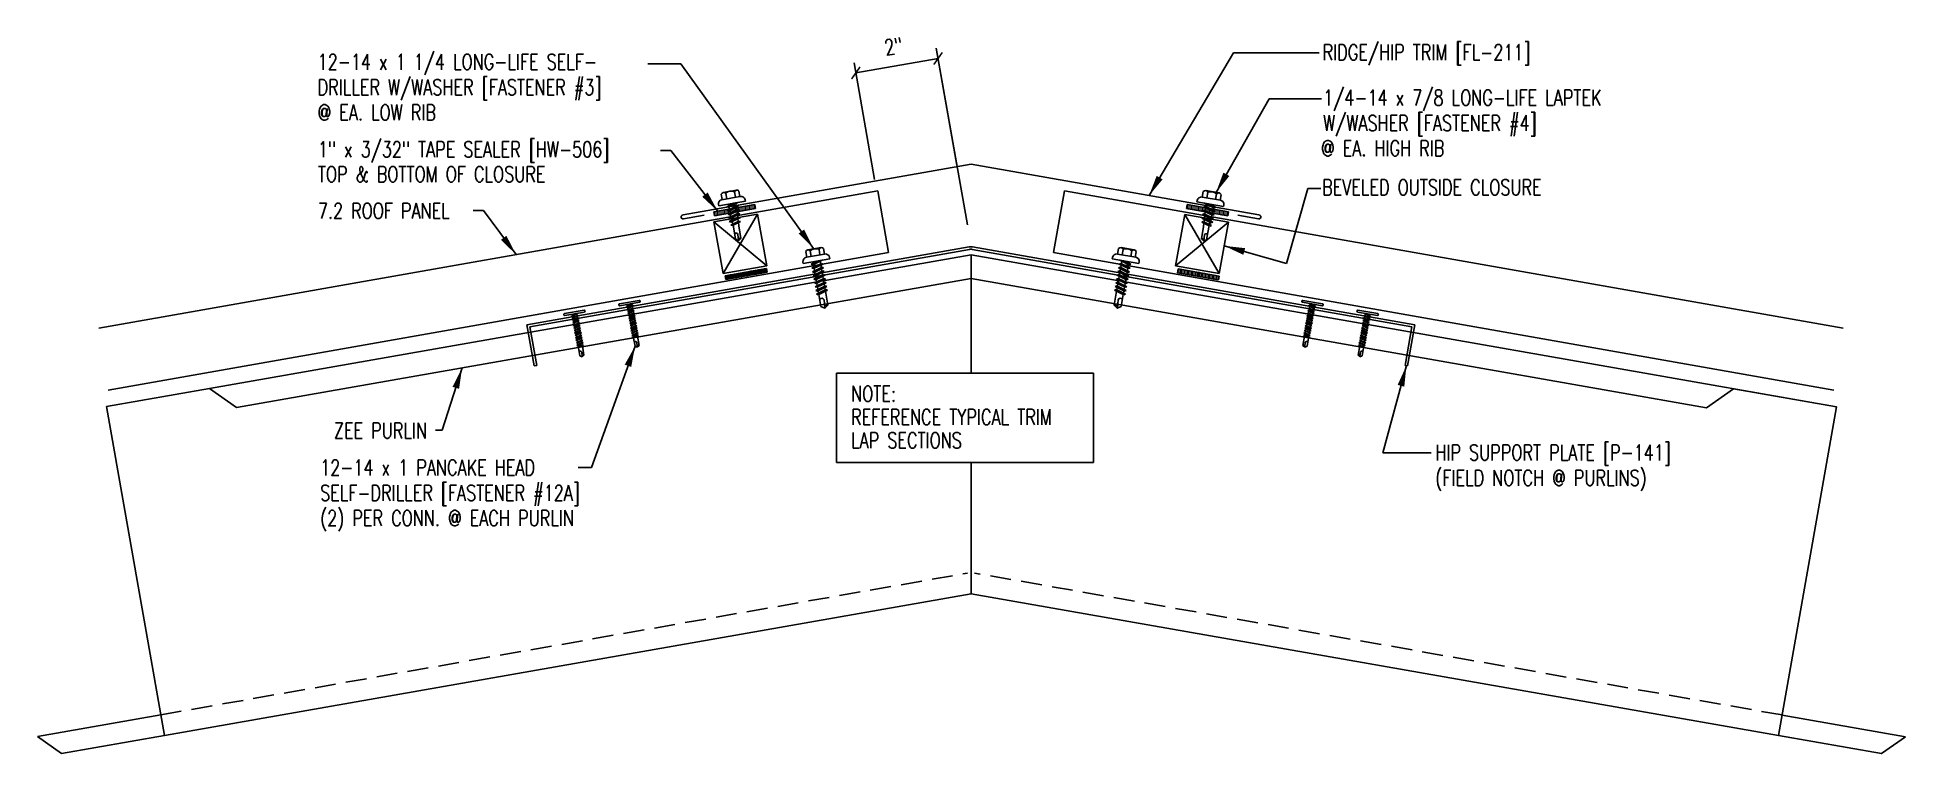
# Model space of a CAD drawing. Header units: inches. Extents: x 1 to 188, y 11 to 98.
# Drawn here: x 0.66 to 45.4, y 10.95 to 28.12 of the extents above; entities outside this region: 3.
import ezdxf
from ezdxf.enums import TextEntityAlignment as Align

# ---------------------------------------------------------------- set-up
doc = ezdxf.new("R2010")
doc.units = ezdxf.units.IN
doc.header["$MEASUREMENT"] = 0
doc.linetypes.add('HIDDEN', pattern=[0.375, 0.25, -0.125])
for name, color, linetype in [('ANNTEXT', 2, 'Continuous'), ('CLOSURE', 3, 'Continuous'), ('DIM', 2, 'Continuous'), ('FASTENER', 9, 'Continuous'), ('PANEL', 11, 'Continuous'), ('PURLIN', 1, 'Continuous'), ('SEALANT', 8, 'Continuous'), ('STLA', 12, 'Continuous'), ('TAPE', 8, 'Continuous'), ('TEXT', 2, 'Continuous'), ('TRIM', 6, 'Continuous')]:
    doc.layers.add(name, color=color, linetype=linetype)
doc.styles.add('DIMTEXT', font='romans.shx', dxfattribs={"width": 0.75})
doc.styles.add('TEXT', font='SIMPLEX', dxfattribs={"width": 0.75, "height": 6})
doc.styles.add('TEXT1', font='ROMANS.shx', dxfattribs={"width": 0.75, "height": 0.375})
doc.dimstyles.new('DETAIL$7', dxfattribs={"dimscale": 4, "dimtxt": 6, "dimasz": 0.125, "dimexe": 0.0625, "dimexo": 0.125, "dimgap": 0.0625, "dimtad": 1, "dimdec": 5, "dimzin": 3, "dimdsep": 46, "dimlunit": 4, "dimtxsty": 'TEXT', "dimblk": 'ARCHTICK', "dimcen": 0.0625, "dimclrd": 7, "dimclre": 7, "dimclrt": 2, "dimadec": 0, "dimazin": 0, "dimtfac": 0.666667, "dimtdec": 5, "dimtmove": 0, "dimatfit": 3, "dimfxl": 0, "dimfrac": 2, "dimtolj": 1, "dimtzin": 3, "dimarcsym": 0})

# ---------------------------------------------------------------- blocks, each defined once
blk = doc.blocks.new('sd3')
at = {"layer": 'FASTENER'}
for p, q in [((-0.24, 0.082), (0.24, 0.082)), ((-0.24, 0.037), (0.24, 0.037)), ((-0.078, 0.008), (0.023, 0.037)), ((-0.058, -0.003), (-0.078, 0.008)), ((-0.058, -0.003), (0.08, 0.036)), ((-0.048, 0.037), (-0.048, 0.017)), ((0.05, 0.027), (0.05, -0.016)), ((-0.078, -0.052), (0.06, -0.013)), ((-0.058, -0.064), (-0.078, -0.052)), ((-0.078, -0.112), (0.06, -0.073)), ((-0.058, -0.124), (-0.078, -0.112)), ((-0.078, -0.172), (0.06, -0.133)), ((-0.058, -0.184), (-0.078, -0.172)), ((-0.078, -0.232), (0.06, -0.193)), ((-0.058, -0.244), (-0.078, -0.232)), ((-0.078, -0.292), (0.06, -0.253)), ((-0.058, -0.304), (-0.078, -0.292)), ((-0.078, -0.353), (0.06, -0.313)), ((-0.058, -0.364), (-0.078, -0.353)), ((-0.078, -0.413), (0.06, -0.373)), ((-0.058, -0.424), (-0.078, -0.413)), ((-0.078, -0.473), (0.06, -0.433)), ((-0.058, -0.064), (0.08, -0.024)), ((-0.058, -0.124), (0.08, -0.084)), ((-0.058, -0.184), (0.08, -0.144)), ((-0.058, -0.244), (0.08, -0.204)), ((-0.058, -0.304), (0.08, -0.264)), ((-0.058, -0.364), (0.08, -0.325)), ((-0.058, -0.424), (0.08, -0.385)), ((-0.058, -0.484), (0.08, -0.445)), ((-0.048, -0.001), (-0.048, -0.044)), ((-0.048, -0.061), (-0.048, -0.104)), ((-0.048, -0.121), (-0.048, -0.164)), ((-0.048, -0.181), (-0.048, -0.224)), ((-0.048, -0.241), (-0.048, -0.284)), ((-0.048, -0.301), (-0.048, -0.344)), ((-0.048, -0.361), (-0.048, -0.404)), ((-0.048, -0.421), (-0.048, -0.464)), ((0.05, -0.033), (0.05, -0.076)), ((0.05, -0.093), (0.05, -0.136)), ((0.05, -0.153), (0.05, -0.196)), ((0.05, -0.213), (0.05, -0.256)), ((0.05, -0.273), (0.05, -0.316)), ((0.05, -0.333), (0.05, -0.376)), ((0.05, -0.393), (0.05, -0.436)), ((0.08, -0.024), (0.06, -0.013)), ((0.08, -0.084), (0.06, -0.073)), ((0.08, -0.144), (0.06, -0.133)), ((0.08, -0.204), (0.06, -0.193)), ((0.08, -0.264), (0.06, -0.253)), ((0.08, -0.325), (0.06, -0.313)), ((0.08, -0.385), (0.06, -0.373)), ((0.08, -0.445), (0.06, -0.433)), ((-0.058, -0.484), (-0.078, -0.473)), ((-0.078, -0.533), (0.06, -0.493)), ((-0.058, -0.544), (-0.078, -0.533)), ((-0.078, -0.593), (0.06, -0.553)), ((-0.058, -0.604), (-0.078, -0.593)), ((-0.078, -0.653), (0.06, -0.614)), ((-0.058, -0.664), (-0.078, -0.653)), ((-0.078, -0.713), (0.06, -0.674)), ((-0.058, -0.724), (-0.078, -0.713)), ((-0.078, -0.773), (0.06, -0.734)), ((-0.058, -0.785), (-0.078, -0.773)), ((-0.058, -0.544), (0.08, -0.505)), ((-0.058, -0.604), (0.08, -0.565)), ((-0.058, -0.664), (0.08, -0.625)), ((-0.058, -0.724), (0.08, -0.685)), ((-0.058, -0.785), (0.08, -0.745)), ((-0.048, -0.481), (-0.048, -0.524)), ((-0.048, -0.541), (-0.048, -0.584)), ((-0.048, -0.601), (-0.048, -0.644)), ((-0.048, -0.662), (-0.048, -0.704)), ((-0.048, -0.722), (-0.048, -0.765)), ((-0.048, -0.782), (-0.048, -0.977)), ((0.05, -0.453), (0.05, -0.496)), ((0.05, -0.513), (0.05, -0.556)), ((0.05, -0.573), (0.05, -0.616)), ((0.05, -0.634), (0.05, -0.676)), ((0.05, -0.694), (0.05, -0.737)), ((0.05, -0.754), (0.05, -0.977)), ((0.08, -0.505), (0.06, -0.493)), ((0.08, -0.565), (0.06, -0.553)), ((0.08, -0.625), (0.06, -0.614)), ((0.08, -0.685), (0.06, -0.674)), ((0.08, -0.745), (0.06, -0.734)), ((0.001, -1.011), (-0.048, -0.977)), ((0, -1.003), (0.009, -0.896)), ((0.001, -1.011), (0.05, -0.977))]:
    blk.add_line(p, q, dxfattribs=at)
for centre, radius, start, end in [((-0.238, 0.06), 0.0227, 94.6639, 265.3361), ((0.238, 0.06), 0.0227, 274.6639, 85.3361), ((-0.025, -0.903), 0.0349, 11.1445, 130.906), ((0.032, -1.003), 0.032, 55.4585, 194.8454)]:
    blk.add_arc(centre, radius, start, end, dxfattribs=at)
blk = doc.blocks.new('fz5')
at = {"layer": 'FASTENER'}
for p, q in [((-0.326, 0.071), (-0.326, 0.037)), ((-0.326, 0.037), (0.322, 0.037)), ((-0.226, 0.171), (0.214, 0.171)), ((-0.217, 0.305), (-0.217, 0.171)), ((-0.163, 0.337), (0.159, 0.337)), ((-0.141, -0.014), (0.037, 0.037)), ((-0.108, 0.305), (-0.108, 0.171)), ((-0.105, -0.034), (0.137, 0.035)), ((-0.088, 0.037), (-0.088, 0.001)), ((-0.088, 0.037), (0.085, 0.037)), ((0.085, 0.037), (0.134, 0.037)), ((0.085, 0.02), (0.085, -0.041)), ((0.105, 0.305), (0.105, 0.171)), ((0.137, 0.035), (0.134, 0.037)), ((0.214, 0.305), (0.214, 0.171)), ((0.322, 0.071), (0.322, 0.037)), ((-0.105, -0.034), (-0.141, -0.014)), ((-0.141, -0.105), (0.102, -0.036)), ((-0.105, -0.125), (-0.141, -0.105)), ((-0.141, -0.196), (0.102, -0.127)), ((-0.105, -0.216), (-0.141, -0.196)), ((-0.141, -0.287), (0.102, -0.217)), ((-0.105, -0.307), (-0.141, -0.287)), ((-0.141, -0.378), (0.102, -0.308)), ((-0.105, -0.398), (-0.141, -0.378)), ((-0.122, -0.463), (0.089, -0.403)), ((-0.105, -0.125), (0.137, -0.056)), ((-0.105, -0.216), (0.137, -0.147)), ((-0.105, -0.307), (0.137, -0.238)), ((-0.105, -0.398), (0.137, -0.328)), ((-0.088, -0.029), (-0.088, -0.09)), ((-0.088, -0.12), (-0.088, -0.181)), ((-0.084, -0.27), (-0.088, -0.211)), ((-0.086, -0.483), (0.124, -0.423)), ((-0.078, -0.36), (-0.082, -0.3)), ((-0.071, -0.449), (-0.075, -0.389)), ((0.063, -0.515), (0.068, -0.439)), ((0.071, -0.408), (0.075, -0.346)), ((0.077, -0.315), (0.082, -0.253)), ((0.084, -0.223), (0.085, -0.211)), ((0.085, -0.071), (0.085, -0.131)), ((0.085, -0.162), (0.085, -0.211)), ((0.124, -0.423), (0.089, -0.403)), ((0.137, -0.056), (0.102, -0.036)), ((0.137, -0.147), (0.102, -0.127)), ((0.137, -0.238), (0.102, -0.217)), ((0.137, -0.328), (0.102, -0.308)), ((-0.086, -0.483), (-0.122, -0.463)), ((-0.066, -0.516), (-0.069, -0.478)), ((-0.066, -0.516), (-0.066, -0.82)), ((-0.002, -0.866), (-0.066, -0.82)), ((-0.003, -0.854), (0.009, -0.714)), ((-0.002, -0.866), (0.063, -0.82)), ((0.063, -0.516), (0.063, -0.82))]:
    blk.add_line(p, q, dxfattribs=at)
for centre, radius, start, end in [((-0.226, 0.071), 0.1, 90, 180), ((-0.163, 0.274), 0.0628, 29.8754, 150.1246), ((-0.002, 0.141), 0.196, 56.9974, 123.0026), ((0.159, 0.274), 0.0628, 29.8754, 150.1246), ((0.222, 0.071), 0.1, 0, 90), ((-0.036, -0.723), 0.0461, 11.1445, 130.906), ((0.039, -0.855), 0.0422, 55.4585, 194.8454), ((0.073, -0.516), 0.01, 175.9484, 180)]:
    blk.add_arc(centre, radius, start, end, dxfattribs=at)
blk = doc.blocks.new('FD-F12a')
at = {"layer": 'TEXT', "style": 'TEXT1', "width": 0.75}
for s, p in [('12-14 x 1 PANCAKE HEAD', (0.005, -0.041)), ('SELF-DRILLER [FASTENER #12A]', (0.005, -0.193))]:
    blk.add_text(s, height=0.09375, dxfattribs=at).set_placement(p)
blk.add_attdef('(QUANTITY)', (0.005, -0.344), '', height=0.0938, dxfattribs=at)
at = {"layer": 'TEXT', "style": 'TEXT1', "flags": 1}
for tag, p in [('Color', (0.055, -0.519)), ('Calc', (0.055, -0.519)), ('Opt1', (0.055, -0.519)), ('Opt2', (0.055, -0.519)), ('Opt3', (0.055, -0.519)), ('Description', (0.055, -0.519)), ('Multiple', (0.055, -0.519)), ('Part', (0.055, -0.519)), ('Spare1', (0.055, -0.707)), ('Spare2', (0.055, -0.707)), ('Spare3', (0.055, -0.707)), ('Spare4', (0.055, -0.707)), ('Spare5', (0.055, -0.707)), ('Spare6', (0.055, -0.707)), ('Spare7', (0.055, -0.707)), ('Spare8', (0.055, -0.707)), ('Spare9', (0.055, -0.707)), ('Spare10', (0.055, -0.707))]:
    blk.add_attdef(tag, p, '', height=0.0938, dxfattribs=at)
blk = doc.blocks.new('FD-F4')
at = {"layer": 'TEXT', "style": 'TEXT1', "width": 0.75}
for s, p in [('1/4-14 x 7/8 LONG-LIFE LAPTEK', (0.005, -0.041)), ('W/WASHER [FASTENER #4]', (0.005, -0.193))]:
    blk.add_text(s, height=0.09375, dxfattribs=at).set_placement(p)
blk.add_attdef('(QUANTITY)', (1.485, -0.193), '', height=0.0938, dxfattribs=at)
at = {"layer": 'TEXT', "style": 'TEXT1', "flags": 1}
for tag, p in [('Color', (0.062, -0.435)), ('Calc', (0.062, -0.435)), ('Opt1', (0.062, -0.435)), ('Opt2', (0.062, -0.435)), ('Opt3', (0.062, -0.435)), ('Description', (0.062, -0.435)), ('Multiple', (0.062, -0.435)), ('Part', (0.062, -0.435)), ('Spare1', (0.062, -0.622)), ('Spare2', (0.062, -0.622)), ('Spare3', (0.062, -0.622)), ('Spare4', (0.062, -0.622)), ('Spare5', (0.062, -0.622)), ('Spare6', (0.062, -0.622)), ('Spare7', (0.062, -0.622)), ('Spare8', (0.062, -0.622)), ('Spare9', (0.062, -0.622)), ('Spare10', (0.062, -0.622))]:
    blk.add_attdef(tag, p, '', height=0.0938, dxfattribs=at)
blk = doc.blocks.new('A$C04AA0F9A')
at = {"layer": 'STLA'}
for p, q in [((-6.138, 4.006), (4.449, 5.873)), ((4.534, 5.873), (15.121, 4.006)), ((4.459, 5.814), (-6.066, 3.958)), ((15.049, 3.958), (4.524, 5.814)), ((-5.964, 3.022), (-6.138, 4.006)), ((-5.903, 3.032), (-6.066, 3.958)), ((14.886, 3.032), (15.049, 3.958)), ((14.947, 3.022), (15.121, 4.006)), ((-5.964, 3.022), (-5.903, 3.032)), ((14.947, 3.022), (14.886, 3.032))]:
    blk.add_line(p, q, dxfattribs=at)
for radius in [0.247, 0.187]:
    blk.add_arc((4.491, 5.63), radius, 80, 100, dxfattribs=at)
blk = doc.blocks.new('A$C30686E82')
for p, q in [((-2.715, 0.761), (3.437, 0.761)), ((-2.715, 0.761), (-2.715, -1.379)), ((3.437, 0.761), (3.437, -1.379)), ((-2.715, -1.379), (3.437, -1.379))]:
    blk.add_line(p, q)
at = {"layer": 'TEXT', "style": 'TEXT1', "width": 0.75}
for s, p in [('NOTE:', (-2.368, 0.081)), ('REFERENCE TYPICAL TRIM', (-2.368, -0.477)), ('LAP SECTIONS', (-2.368, -1.035))]:
    blk.add_text(s, height=0.375, dxfattribs=at).set_placement(p)
blk = doc.blocks.new('_ArchTick')
at = {"color": 0, "linetype": 'ByBlock', "const_width": 0.15}
blk.add_lwpolyline([(-0.5, -0.5), (0.5, 0.5)], dxfattribs=at)
blk = doc.blocks.new('A$C6938402A')
at = {"layer": 'TAPE'}
h = blk.add_hatch(dxfattribs=at)
h.set_pattern_fill('DOTS', color=256, scale=0.35, angle=270, style=0)
h.set_pattern_definition([(270, (-22.332364, -26.379487), (0.021875, -0.0109375), [0, -0.021875])])
h.paths.add_polyline_path([(-0.563, -0.04), (-0.547, -0.132), (0.438, 0.041), (0.422, 0.134)])
at = {"layer": 'SEALANT'}
for p, q in [((-0.563, -0.04), (0.422, 0.134)), ((-0.547, -0.132), (0.438, 0.041)), ((0.422, 0.134), (0.438, 0.041)), ((-0.563, -0.04), (-0.547, -0.132))]:
    blk.add_line(p, q, dxfattribs=at)
blk = doc.blocks.new('FD-F3')
at = {"layer": 'TEXT', "style": 'TEXT1', "width": 0.75}
for s, p in [('12-14 x 1 1/4 LONG-LIFE SELF-', (0.005, -0.041)), ('DRILLER W/WASHER [FASTENER #3]', (0.005, -0.193))]:
    blk.add_text(s, height=0.09375, dxfattribs=at).set_placement(p)
blk.add_attdef('(QUANTITY)', (0.005, -0.344), '', height=0.0938, dxfattribs=at)
blk = doc.blocks.new('fz2')
at = {"layer": 'FASTENER'}
for p, q in [((-0.324, 0.071), (-0.324, 0.037)), ((-0.324, 0.037), (0.324, 0.037)), ((-0.224, 0.171), (0.215, 0.171)), ((-0.215, 0.305), (-0.215, 0.171)), ((-0.161, 0.337), (0.161, 0.337)), ((-0.139, -0.016), (0.046, 0.037)), ((-0.107, 0.305), (-0.107, 0.171)), ((-0.104, -0.036), (0.139, 0.033)), ((-0.086, 0.037), (0.086, 0.037)), ((-0.086, 0.037), (-0.086, -0.001)), ((0.086, 0.037), (0.133, 0.037)), ((0.086, 0.018), (0.086, -0.042)), ((0.107, 0.305), (0.107, 0.171)), ((0.139, 0.033), (0.133, 0.037)), ((0.215, 0.305), (0.215, 0.171)), ((0.324, 0.071), (0.324, 0.037)), ((-0.104, -0.036), (-0.139, -0.016)), ((-0.139, -0.107), (0.104, -0.038)), ((-0.104, -0.127), (-0.139, -0.107)), ((-0.139, -0.198), (0.104, -0.128)), ((-0.104, -0.218), (-0.139, -0.198)), ((-0.139, -0.289), (0.104, -0.219)), ((-0.104, -0.309), (-0.139, -0.289)), ((-0.139, -0.38), (0.104, -0.31)), ((-0.104, -0.4), (-0.139, -0.38)), ((-0.139, -0.47), (0.104, -0.401)), ((-0.104, -0.127), (0.139, -0.058)), ((-0.104, -0.218), (0.139, -0.149)), ((-0.104, -0.309), (0.139, -0.239)), ((-0.104, -0.4), (0.139, -0.33)), ((-0.104, -0.491), (0.139, -0.421)), ((-0.086, -0.031), (-0.086, -0.092)), ((-0.086, -0.122), (-0.086, -0.183)), ((-0.086, -0.213), (-0.086, -0.274)), ((-0.086, -0.304), (-0.086, -0.364)), ((-0.086, -0.395), (-0.086, -0.455)), ((0.086, -0.073), (0.086, -0.133)), ((0.086, -0.164), (0.086, -0.224)), ((0.086, -0.255), (0.086, -0.315)), ((0.086, -0.345), (0.086, -0.406)), ((0.086, -0.436), (0.086, -0.497)), ((0.139, -0.058), (0.104, -0.038)), ((0.139, -0.149), (0.104, -0.128)), ((0.139, -0.239), (0.104, -0.219)), ((0.139, -0.33), (0.104, -0.31)), ((0.139, -0.421), (0.104, -0.401)), ((-0.104, -0.491), (-0.139, -0.47)), ((-0.139, -0.561), (0.104, -0.492)), ((-0.104, -0.581), (-0.139, -0.561)), ((-0.139, -0.652), (0.104, -0.583)), ((-0.104, -0.672), (-0.139, -0.652)), ((-0.139, -0.743), (0.104, -0.674)), ((-0.104, -0.763), (-0.139, -0.743)), ((-0.104, -0.581), (0.139, -0.512)), ((-0.104, -0.672), (0.139, -0.603)), ((-0.104, -0.763), (0.139, -0.694)), ((-0.086, -0.486), (-0.086, -0.546)), ((-0.086, -0.577), (-0.086, -0.637)), ((-0.086, -0.667), (-0.086, -0.728)), ((-0.086, -0.758), (-0.086, -1.05)), ((0.086, -0.527), (0.086, -0.588)), ((0.086, -0.618), (0.086, -0.679)), ((0.086, -0.709), (0.086, -1.05)), ((0.139, -0.512), (0.104, -0.492)), ((0.139, -0.603), (0.104, -0.583)), ((0.139, -0.694), (0.104, -0.674)), ((0, -1.111), (-0.086, -1.05)), ((-0.002, -1.095), (0.014, -0.909)), ((0, -1.111), (0.086, -1.05))]:
    blk.add_line(p, q, dxfattribs=at)
for centre, radius, start, end in [((-0.224, 0.071), 0.1, 90, 180), ((-0.161, 0.274), 0.0628, 29.8754, 150.1246), ((0, 0.141), 0.196, 56.9974, 123.0026), ((0.161, 0.274), 0.0628, 29.8754, 150.1246), ((0.224, 0.071), 0.1, 0, 90), ((-0.046, -0.921), 0.0615, 11.1445, 130.906), ((0.054, -1.097), 0.0563, 55.4585, 194.8454)]:
    blk.add_arc(centre, radius, start, end, dxfattribs=at)

msp = doc.modelspace()

# ---------------------------------------------------------------- linework, layer by layer
at = {"color": 7}
for p, q in [((22.679, 25.056), (22.185, 27.856)), ((20.709, 24.709), (20.216, 27.509)), ((20.259, 27.263), (22.229, 27.61))]:
    msp.add_line(p, q, dxfattribs=at)
msp.add_line((31.08, 24.494), (31.39, 24.494))
at = {"layer": 'CLOSURE'}
for p, q in [((17.905, 23.88), (16.86, 23.696)), ((17.905, 23.88), (17.082, 22.46)), ((18.128, 22.644), (17.905, 23.88)), ((27.917, 22.644), (28.134, 23.874)), ((28.134, 23.874), (29.18, 23.69)), ((28.134, 23.874), (28.963, 22.46)), ((16.86, 23.696), (17.082, 22.46)), ((16.86, 23.696), (18.128, 22.644)), ((29.18, 23.69), (27.917, 22.644)), ((29.18, 23.69), (28.963, 22.46)), ((17.082, 22.46), (18.128, 22.644)), ((28.963, 22.46), (27.917, 22.644))]:
    msp.add_line(p, q, dxfattribs=at)
at = {"layer": 'DIM', "color": 7}
msp.add_line((22.931, 23.627), (22.185, 27.856), dxfattribs=at)
at = {"layer": 'PANEL'}
for p, q in [((2.136, 21.15), (20.784, 24.438)), ((21.044, 22.961), (20.784, 24.438)), ((24.991, 22.961), (25.252, 24.438)), ((43.9, 21.15), (25.252, 24.438)), ((2.358, 19.666), (21.044, 22.961)), ((43.678, 19.666), (24.991, 22.961))]:
    msp.add_line(p, q, dxfattribs=at)
at = {"layer": 'PURLIN'}
for p, q in [((23.018, 22.909), (4.783, 19.702)), ((23.018, 22.909), (43.738, 19.266)), ((23.018, 20.069), (23.018, 22.909)), ((23.018, 22.337), (5.432, 19.247)), ((23.018, 22.337), (40.626, 19.243)), ((23.018, 14.787), (23.018, 17.928)), ((23.018, 14.787), (3.704, 11.39)), ((23.018, 14.787), (42.355, 11.388)), ((0.663, 11.364), (3.617, 11.884)), ((45.396, 11.36), (42.441, 11.88))]:
    msp.add_line(p, q, dxfattribs=at)
at = {"layer": 'PURLIN', "linetype": 'HIDDEN', "ltscale": 2}
for p, q in [((3.617, 11.885), (22.931, 15.28)), ((42.441, 11.881), (23.104, 15.28))]:
    msp.add_line(p, q, dxfattribs=at)
at = {"layer": 'PURLIN'}
for points in [[(5.434, 19.245), (4.783, 19.702), (2.321, 19.27), (3.704, 11.39), (1.242, 10.958), (0.663, 11.364)], [(40.624, 19.241), (41.275, 19.698), (43.738, 19.266), (42.354, 11.386), (44.817, 10.954), (45.396, 11.36)]]:
    msp.add_lwpolyline(points, dxfattribs=at)
at = {"layer": 'TRIM'}
for p, q in [((23.018, 25.077), (16.124, 23.861)), ((23.018, 25.077), (29.911, 23.861)), ((16.63, 23.855), (16.137, 23.768)), ((29.406, 23.855), (29.898, 23.768))]:
    msp.add_line(p, q, dxfattribs=at)
for centre, start, end in [((16.124, 23.813), 93.7941, 286.2059), ((29.911, 23.813), 253.7941, 86.2059)]:
    msp.add_arc(centre, 0.0472, start, end, dxfattribs=at)

# ---------------------------------------------------------------- block references
at = {"color": 7, "xscale": 0.25, "yscale": 0.25, "zscale": 0.25}
for p, rotation in [((22.229, 27.61), 10.00000000000001), ((20.259, 27.263), 190)]:
    msp.add_blockref('_ArchTick', p, dxfattribs=dict(at, rotation=rotation))
for name, p in [('A$C04AA0F9A', (18.523, 17.223)), ('A$C30686E82', (22.515, 19.308))]:
    msp.add_blockref(name, p)
at = {"layer": 'FASTENER'}
for name, p, rotation in [('fz5', (17.304, 24.097), 10), ('fz2', (19.326, 22.718), 9.999999999999984), ('sd3', (13.532, 21.457), 9.999999998193934), ('sd3', (14.85, 21.69), 9.999999998193934)]:
    msp.add_blockref(name, p, dxfattribs=dict(at, rotation=rotation))
at = {"layer": 'FASTENER', "xscale": -1}
for name, p, rotation in [('fz5', (28.737, 24.084), 350.0000000000001), ('fz2', (26.71, 22.718), 350.0000000000001), ('sd3', (31.185, 21.69), 350.000000001806), ('sd3', (32.504, 21.457), 350.000000001806)]:
    msp.add_blockref(name, p, dxfattribs=dict(at, rotation=rotation))
at = {"layer": 'TEXT', "xscale": 4, "yscale": 4, "zscale": 4}
for name, p, values in [('FD-F3', (7.353, 27.505), {'(QUANTITY)': '@ EA. LOW RIB'}), ('FD-F12a', (7.414, 17.786), {'(QUANTITY)': '(2) PER CONN. @ EACH PURLIN'})]:
    msp.add_blockref(name, p, dxfattribs=at).add_auto_attribs(values)
msp.add_blockref('FD-F4', (31.431, 26.646), dxfattribs=at)
at = {"layer": 'TEXT'}
for p in [(17.42, 23.975), (17.698, 22.445)]:
    msp.add_blockref('A$C6938402A', p, dxfattribs=at)
at = {"layer": 'TEXT', "xscale": -1}
for p in [(28.616, 23.975), (28.396, 22.436)]:
    msp.add_blockref('A$C6938402A', p, dxfattribs=at)

# ---------------------------------------------------------------- texts
at = {"color": 2, "insert": (21.162, 27.902), "char_height": 0.375, "attachment_point": 5, "rotation": 10, "style": 'TEXT1'}
msp.add_mtext('\\A1;2"', dxfattribs=at)
at = {"layer": 'ANNTEXT', "insert": (90.591, 98.363), "char_height": 0.72, "attachment_point": 4, "rotation": 10}
msp.add_mtext('\\A1;  ', dxfattribs=at)
at = {"layer": 'ANNTEXT', "char_height": 0.375, "attachment_point": 4, "rotation": 10, "style": 'DIMTEXT'}
for insert in [(187.987, 70.719), (188.458, 70.775)]:
    msp.add_mtext('\\A1;  ', dxfattribs=dict(at, insert=insert))
at = {"layer": 'TEXT', "style": 'TEXT1', "width": 0.75}
for s, p in [('RIDGE/HIP TRIM [FL-211]', (31.437, 27.571)), ('1" x 3/32" TAPE SEALER [HW-506]', (7.38, 25.244)), ('@ EA. HIGH RIB', (31.4, 25.272)), ('TOP & BOTTOM OF CLOSURE', (7.38, 24.65)), ('BEVELED OUTSIDE CLOSURE', (31.425, 24.335)), ('7.2 ROOF PANEL', (7.38, 23.772)), ('HIP SUPPORT PLATE [P-141]', (34.136, 17.981)), ('(FIELD NOTCH @ PURLINS)', (34.136, 17.374))]:
    msp.add_text(s, height=0.375, dxfattribs=at).set_placement(p)
msp.add_text('ZEE PURLIN', height=0.375, dxfattribs=at).set_placement((9.994, 18.507), align=Align.RIGHT)

# ---------------------------------------------------------------- leaders
for points in [[(27.28, 24.325), (29.304, 27.748), (31.354, 27.748)], [(19.247, 23.057), (16.067, 27.485), (15.278, 27.485)], [(28.884, 24.4), (30.16, 26.639), (31.41, 26.639)], [(16.953, 23.952), (15.829, 25.407), (15.582, 25.407)], [(29.079, 23.121), (30.573, 22.7), (31.084, 24.494)], [(12.126, 22.911), (11.341, 23.965), (11.097, 23.965)], [(14.974, 20.718), (13.928, 17.812), (13.61, 17.812)], [(10.833, 20.196), (10.359, 18.705), (10.194, 18.705)], [(33.443, 20.25), (32.877, 18.158), (34.033, 18.158)]]:
    msp.add_leader(points, dimstyle='DETAIL$7')

doc.saveas('drawing.dxf')
